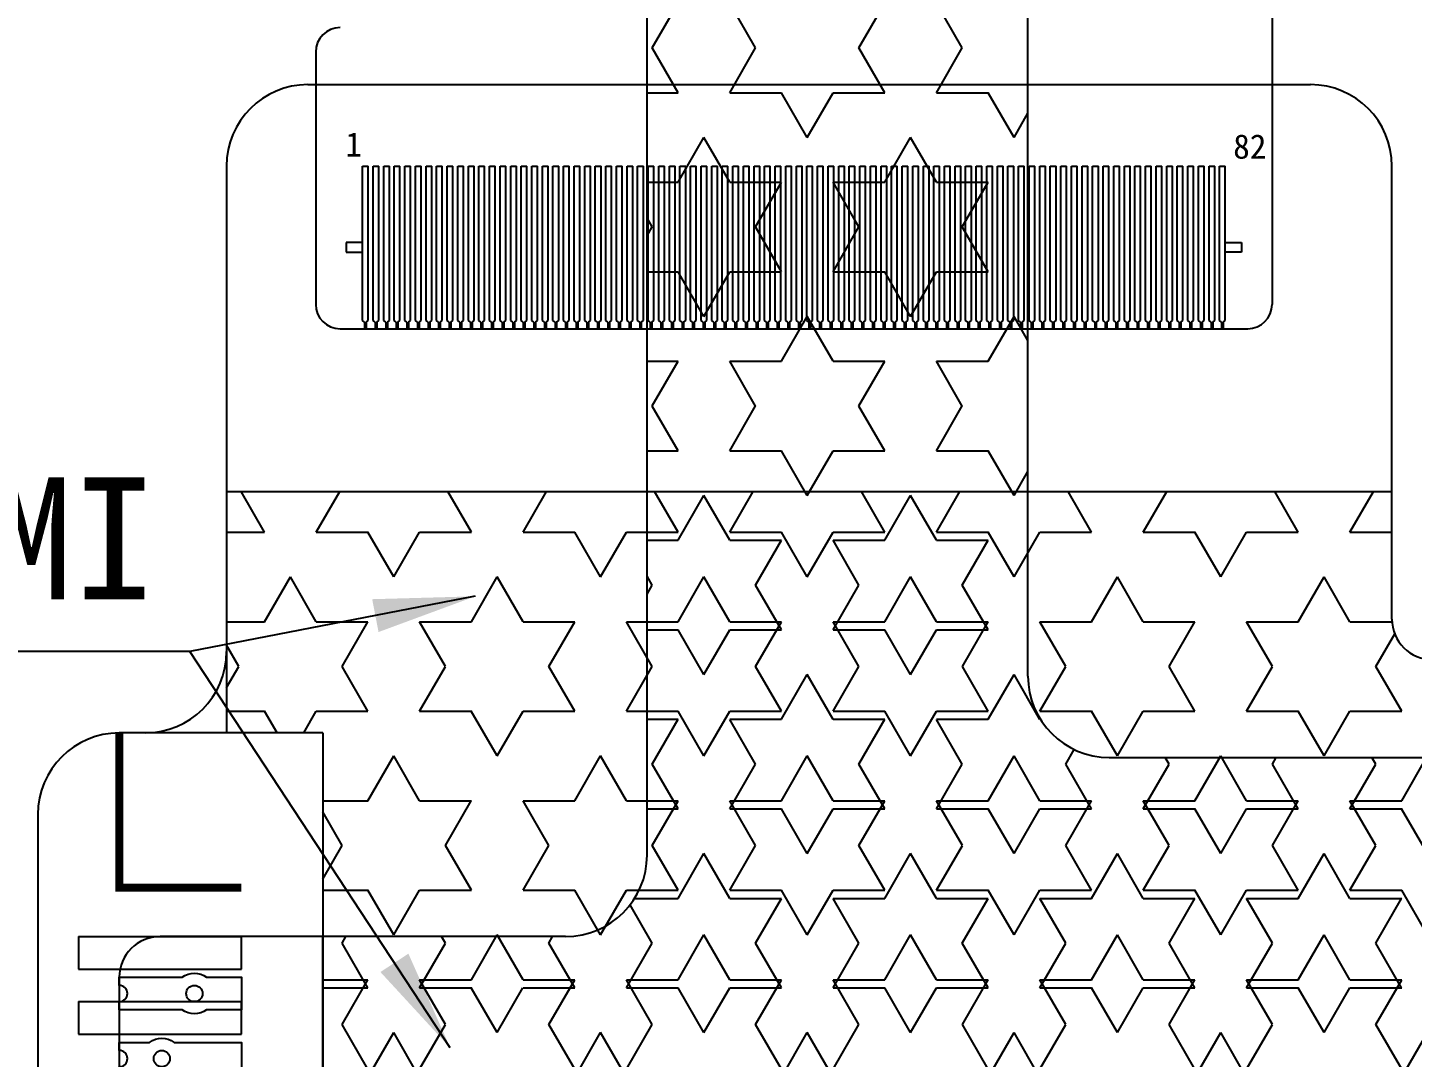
# Model space of a CAD drawing. Header units: millimetres. Extents: x 1387 to 2553, y -68 to 207.
# Drawn here: x 1850.66 to 1867.67, y 33.14 to 45.79 of the extents above; entities that cross this region are included whole.
import ezdxf

# ---------------------------------------------------------------- set-up
doc = ezdxf.new("R2010")
doc.units = ezdxf.units.MM
for name, color, linetype in [('COF', 4, 'Continuous'), ('DIM', 3, 'Continuous'), ('DIM（标注）', 3, 'Continuous'), ('FPC', 42, 'Continuous'), ('KEEPOUTLAYER', 6, 'Continuous'), ('MFPC', 7, 'Continuous')]:
    doc.layers.add(name, color=color, linetype=linetype)
doc.styles.add('NOTE', font='ROMANS.shx', dxfattribs={"width": 0.8, "bigfont": 'EXTFONT.shx'})
doc.styles.add('宋体', font='')
doc.styles.get('宋体').set_extended_font_data('SimSun')
doc.dimstyles.new('STANDARD$0', dxfattribs={"dimtxt": 2, "dimasz": 2, "dimexe": 0.4, "dimexo": 0.4, "dimgap": 0.4, "dimtad": 1, "dimzin": 0, "dimdsep": 46, "dimtxsty": '宋体', "dimcen": 0.4, "dimclrd": 256, "dimclre": 256, "dimclrt": 256, "dimadec": 0, "dimazin": 0, "dimtfac": 1, "dimtofl": 0, "dimtmove": 0, "dimatfit": 3, "dimfxl": 1, "dimtolj": 1, "dimtzin": 0, "dimarcsym": 0})
doc.dimstyles.new('STANDARD$7', dxfattribs={"dimtxt": 1.5, "dimasz": 1.25, "dimexe": 0.25, "dimexo": 0.25, "dimgap": 0.25, "dimtad": 0, "dimzin": 0, "dimdsep": 46, "dimtxsty": 'NOTE', "dimcen": 0.5, "dimclrd": 256, "dimclre": 5, "dimclrt": 256, "dimazin": 0, "dimtfac": 1, "dimtmove": 0, "dimatfit": 1, "dimfxl": 1, "dimtolj": 1, "dimtzin": 0, "dimarcsym": 0})

# ---------------------------------------------------------------- blocks, each defined once
blk = doc.blocks.new('COF')
at = {"layer": 'COF'}
for p, q in [((1650.616, 305.275, 0.468), (1650.616, 301.375, 0.468)), ((1638.866, 304.475, 0.468), (1638.866, 304.248, 0.468)), ((1638.866, 304.248, 0.468), (1638.866, 301.375, 0.468)), ((1639.441, 301.175, 0.468), (1639.441, 303.075, 0.468)), ((1639.441, 303.075, 0.468), (1639.511, 303.075, 0.468)), ((1639.511, 301.175, 0.468), (1639.511, 303.075, 0.468)), ((1639.571, 301.175, 0.468), (1639.571, 303.075, 0.468)), ((1639.571, 303.075, 0.468), (1639.641, 303.075, 0.468)), ((1639.641, 301.175, 0.468), (1639.641, 303.075, 0.468)), ((1639.701, 301.175, 0.468), (1639.701, 303.075, 0.468)), ((1639.701, 303.075, 0.468), (1639.771, 303.075, 0.468)), ((1639.771, 301.175, 0.468), (1639.771, 303.075, 0.468)), ((1639.831, 301.175, 0.468), (1639.831, 303.075, 0.468)), ((1639.831, 303.075, 0.468), (1639.901, 303.075, 0.468)), ((1639.901, 301.175, 0.468), (1639.901, 303.075, 0.468)), ((1639.961, 301.175, 0.468), (1639.961, 303.075, 0.468)), ((1639.961, 303.075, 0.468), (1640.031, 303.075, 0.468)), ((1640.031, 301.175, 0.468), (1640.031, 303.075, 0.468)), ((1640.091, 301.175, 0.468), (1640.091, 303.075, 0.468)), ((1640.091, 303.075, 0.468), (1640.161, 303.075, 0.468)), ((1640.161, 301.175, 0.468), (1640.161, 303.075, 0.468)), ((1640.221, 301.175, 0.468), (1640.221, 303.075, 0.468)), ((1640.221, 303.075, 0.468), (1640.291, 303.075, 0.468)), ((1640.291, 301.175, 0.468), (1640.291, 303.075, 0.468)), ((1640.351, 301.175, 0.468), (1640.351, 303.075, 0.468)), ((1640.351, 303.075, 0.468), (1640.421, 303.075, 0.468)), ((1640.421, 301.175, 0.468), (1640.421, 303.075, 0.468)), ((1640.481, 301.175, 0.468), (1640.481, 303.075, 0.468)), ((1640.481, 303.075, 0.468), (1640.551, 303.075, 0.468)), ((1640.551, 301.175, 0.468), (1640.551, 303.075, 0.468)), ((1640.611, 301.175, 0.468), (1640.611, 303.075, 0.468)), ((1640.611, 303.075, 0.468), (1640.681, 303.075, 0.468)), ((1640.681, 301.175, 0.468), (1640.681, 303.075, 0.468)), ((1640.741, 301.175, 0.468), (1640.741, 303.075, 0.468)), ((1640.741, 303.075, 0.468), (1640.811, 303.075, 0.468)), ((1640.811, 301.175, 0.468), (1640.811, 303.075, 0.468)), ((1640.871, 301.175, 0.468), (1640.871, 303.075, 0.468)), ((1640.871, 303.075, 0.468), (1640.941, 303.075, 0.468)), ((1640.941, 301.175, 0.468), (1640.941, 303.075, 0.468)), ((1641.001, 301.175, 0.468), (1641.001, 303.075, 0.468)), ((1641.001, 303.075, 0.468), (1641.071, 303.075, 0.468)), ((1641.071, 301.175, 0.468), (1641.071, 303.075, 0.468)), ((1641.131, 301.175, 0.468), (1641.131, 303.075, 0.468)), ((1641.131, 303.075, 0.468), (1641.201, 303.075, 0.468)), ((1641.201, 301.175, 0.468), (1641.201, 303.075, 0.468)), ((1641.261, 301.175, 0.468), (1641.261, 303.075, 0.468)), ((1641.261, 303.075, 0.468), (1641.331, 303.075, 0.468)), ((1641.331, 301.175, 0.468), (1641.331, 303.075, 0.468)), ((1641.391, 301.175, 0.468), (1641.391, 303.075, 0.468)), ((1641.391, 303.075, 0.468), (1641.461, 303.075, 0.468)), ((1641.461, 301.175, 0.468), (1641.461, 303.075, 0.468)), ((1641.521, 301.175, 0.468), (1641.521, 303.075, 0.468)), ((1641.521, 303.075, 0.468), (1641.591, 303.075, 0.468)), ((1641.591, 301.175, 0.468), (1641.591, 303.075, 0.468)), ((1641.651, 301.175, 0.468), (1641.651, 303.075, 0.468)), ((1641.651, 303.075, 0.468), (1641.721, 303.075, 0.468)), ((1641.721, 301.175, 0.468), (1641.721, 303.075, 0.468)), ((1641.781, 301.175, 0.468), (1641.781, 303.075, 0.468)), ((1641.781, 303.075, 0.468), (1641.851, 303.075, 0.468)), ((1641.851, 301.175, 0.468), (1641.851, 303.075, 0.468)), ((1641.911, 301.175, 0.468), (1641.911, 303.075, 0.468)), ((1641.911, 303.075, 0.468), (1641.981, 303.075, 0.468)), ((1641.981, 301.175, 0.468), (1641.981, 303.075, 0.468)), ((1642.041, 301.175, 0.468), (1642.041, 303.075, 0.468)), ((1642.041, 303.075, 0.468), (1642.111, 303.075, 0.468)), ((1642.111, 301.175, 0.468), (1642.111, 303.075, 0.468)), ((1642.171, 301.175, 0.468), (1642.171, 303.075, 0.468)), ((1642.171, 303.075, 0.468), (1642.241, 303.075, 0.468)), ((1642.241, 301.175, 0.468), (1642.241, 303.075, 0.468)), ((1642.301, 301.175, 0.468), (1642.301, 303.075, 0.468)), ((1642.301, 303.075, 0.468), (1642.371, 303.075, 0.468)), ((1642.371, 301.175, 0.468), (1642.371, 303.075, 0.468)), ((1642.431, 301.175, 0.468), (1642.431, 303.075, 0.468)), ((1642.431, 303.075, 0.468), (1642.501, 303.075, 0.468)), ((1642.501, 301.175, 0.468), (1642.501, 303.075, 0.468)), ((1642.561, 301.175, 0.468), (1642.561, 303.075, 0.468)), ((1642.561, 303.075, 0.468), (1642.631, 303.075, 0.468)), ((1642.631, 301.175, 0.468), (1642.631, 303.075, 0.468)), ((1642.691, 301.175, 0.468), (1642.691, 303.075, 0.468)), ((1642.691, 303.075, 0.468), (1642.761, 303.075, 0.468)), ((1642.761, 301.175, 0.468), (1642.761, 303.075, 0.468)), ((1642.821, 301.175, 0.468), (1642.821, 303.075, 0.468)), ((1642.821, 303.075, 0.468), (1642.891, 303.075, 0.468)), ((1642.891, 301.175, 0.468), (1642.891, 303.075, 0.468)), ((1642.951, 301.175, 0.468), (1642.951, 303.075, 0.468)), ((1642.951, 303.075, 0.468), (1643.021, 303.075, 0.468)), ((1643.021, 301.175, 0.468), (1643.021, 303.075, 0.468)), ((1643.081, 301.175, 0.468), (1643.081, 303.075, 0.468)), ((1643.081, 303.075, 0.468), (1643.151, 303.075, 0.468)), ((1643.151, 301.175, 0.468), (1643.151, 303.075, 0.468)), ((1643.211, 301.175, 0.468), (1643.211, 303.075, 0.468)), ((1643.211, 303.075, 0.468), (1643.281, 303.075, 0.468)), ((1643.281, 301.175, 0.468), (1643.281, 303.075, 0.468)), ((1643.341, 301.175, 0.468), (1643.341, 303.075, 0.468)), ((1643.341, 303.075, 0.468), (1643.411, 303.075, 0.468)), ((1643.411, 301.175, 0.468), (1643.411, 303.075, 0.468)), ((1643.471, 301.175, 0.468), (1643.471, 303.075, 0.468)), ((1643.471, 303.075, 0.468), (1643.541, 303.075, 0.468)), ((1643.541, 301.175, 0.468), (1643.541, 303.075, 0.468)), ((1643.601, 301.175, 0.468), (1643.601, 303.075, 0.468)), ((1643.601, 303.075, 0.468), (1643.671, 303.075, 0.468)), ((1643.671, 301.175, 0.468), (1643.671, 303.075, 0.468)), ((1643.731, 301.175, 0.468), (1643.731, 303.075, 0.468)), ((1643.731, 303.075, 0.468), (1643.801, 303.075, 0.468)), ((1643.801, 301.175, 0.468), (1643.801, 303.075, 0.468)), ((1643.861, 301.175, 0.468), (1643.861, 303.075, 0.468)), ((1643.861, 303.075, 0.468), (1643.931, 303.075, 0.468)), ((1643.931, 301.175, 0.468), (1643.931, 303.075, 0.468)), ((1643.991, 301.175, 0.468), (1643.991, 303.075, 0.468)), ((1643.991, 303.075, 0.468), (1644.061, 303.075, 0.468)), ((1644.061, 301.175, 0.468), (1644.061, 303.075, 0.468)), ((1644.121, 301.175, 0.468), (1644.121, 303.075, 0.468)), ((1644.121, 303.075, 0.468), (1644.191, 303.075, 0.468)), ((1644.191, 301.175, 0.468), (1644.191, 303.075, 0.468)), ((1644.251, 301.175, 0.468), (1644.251, 303.075, 0.468)), ((1644.251, 303.075, 0.468), (1644.321, 303.075, 0.468)), ((1644.321, 301.175, 0.468), (1644.321, 303.075, 0.468)), ((1644.381, 301.175, 0.468), (1644.381, 303.075, 0.468)), ((1644.381, 303.075, 0.468), (1644.451, 303.075, 0.468)), ((1644.451, 301.175, 0.468), (1644.451, 303.075, 0.468)), ((1644.511, 301.175, 0.468), (1644.511, 303.075, 0.468)), ((1644.511, 303.075, 0.468), (1644.581, 303.075, 0.468)), ((1644.581, 301.175, 0.468), (1644.581, 303.075, 0.468)), ((1644.641, 301.175, 0.468), (1644.641, 303.075, 0.468)), ((1644.641, 303.075, 0.468), (1644.711, 303.075, 0.468)), ((1644.711, 301.175, 0.468), (1644.711, 303.075, 0.468)), ((1644.771, 301.175, 0.468), (1644.771, 303.075, 0.468)), ((1644.771, 303.075, 0.468), (1644.841, 303.075, 0.468)), ((1644.841, 301.175, 0.468), (1644.841, 303.075, 0.468)), ((1644.901, 301.175, 0.468), (1644.901, 303.075, 0.468)), ((1644.901, 303.075, 0.468), (1644.971, 303.075, 0.468)), ((1644.971, 301.175, 0.468), (1644.971, 303.075, 0.468)), ((1645.031, 301.175, 0.468), (1645.031, 303.075, 0.468)), ((1645.031, 303.075, 0.468), (1645.101, 303.075, 0.468)), ((1645.101, 301.175, 0.468), (1645.101, 303.075, 0.468)), ((1645.161, 301.175, 0.468), (1645.161, 303.075, 0.468)), ((1645.161, 303.075, 0.468), (1645.231, 303.075, 0.468)), ((1645.231, 301.175, 0.468), (1645.231, 303.075, 0.468)), ((1645.291, 301.175, 0.468), (1645.291, 303.075, 0.468)), ((1645.291, 303.075, 0.468), (1645.361, 303.075, 0.468)), ((1645.361, 301.175, 0.468), (1645.361, 303.075, 0.468)), ((1645.421, 301.175, 0.468), (1645.421, 303.075, 0.468)), ((1645.421, 303.075, 0.468), (1645.491, 303.075, 0.468)), ((1645.491, 301.175, 0.468), (1645.491, 303.075, 0.468)), ((1645.551, 301.175, 0.468), (1645.551, 303.075, 0.468)), ((1645.551, 303.075, 0.468), (1645.621, 303.075, 0.468)), ((1645.621, 301.175, 0.468), (1645.621, 303.075, 0.468)), ((1645.681, 301.175, 0.468), (1645.681, 303.075, 0.468)), ((1645.681, 303.075, 0.468), (1645.751, 303.075, 0.468)), ((1645.751, 301.175, 0.468), (1645.751, 303.075, 0.468)), ((1645.811, 301.175, 0.468), (1645.811, 303.075, 0.468)), ((1645.811, 303.075, 0.468), (1645.881, 303.075, 0.468)), ((1645.881, 301.175, 0.468), (1645.881, 303.075, 0.468)), ((1645.941, 301.175, 0.468), (1645.941, 303.075, 0.468)), ((1645.941, 303.075, 0.468), (1646.011, 303.075, 0.468)), ((1646.011, 301.175, 0.468), (1646.011, 303.075, 0.468)), ((1646.071, 301.175, 0.468), (1646.071, 303.075, 0.468)), ((1646.071, 303.075, 0.468), (1646.141, 303.075, 0.468)), ((1646.141, 301.175, 0.468), (1646.141, 303.075, 0.468)), ((1646.201, 301.175, 0.468), (1646.201, 303.075, 0.468)), ((1646.201, 303.075, 0.468), (1646.271, 303.075, 0.468)), ((1646.271, 301.175, 0.468), (1646.271, 303.075, 0.468)), ((1646.331, 301.175, 0.468), (1646.331, 303.075, 0.468)), ((1646.331, 303.075, 0.468), (1646.401, 303.075, 0.468)), ((1646.401, 301.175, 0.468), (1646.401, 303.075, 0.468)), ((1646.461, 301.175, 0.468), (1646.461, 303.075, 0.468)), ((1646.461, 303.075, 0.468), (1646.531, 303.075, 0.468)), ((1646.531, 301.175, 0.468), (1646.531, 303.075, 0.468)), ((1646.591, 301.175, 0.468), (1646.591, 303.075, 0.468)), ((1646.591, 303.075, 0.468), (1646.661, 303.075, 0.468)), ((1646.661, 301.175, 0.468), (1646.661, 303.075, 0.468)), ((1646.721, 301.175, 0.468), (1646.721, 303.075, 0.468)), ((1646.721, 303.075, 0.468), (1646.791, 303.075, 0.468)), ((1646.791, 301.175, 0.468), (1646.791, 303.075, 0.468)), ((1646.851, 301.175, 0.468), (1646.851, 303.075, 0.468)), ((1646.851, 303.075, 0.468), (1646.921, 303.075, 0.468)), ((1646.921, 301.175, 0.468), (1646.921, 303.075, 0.468)), ((1646.981, 301.175, 0.468), (1646.981, 303.075, 0.468)), ((1646.981, 303.075, 0.468), (1647.051, 303.075, 0.468)), ((1647.051, 301.175, 0.468), (1647.051, 303.075, 0.468)), ((1647.111, 301.175, 0.468), (1647.111, 303.075, 0.468)), ((1647.111, 303.075, 0.468), (1647.181, 303.075, 0.468)), ((1647.181, 301.175, 0.468), (1647.181, 303.075, 0.468)), ((1647.241, 301.175, 0.468), (1647.241, 303.075, 0.468)), ((1647.241, 303.075, 0.468), (1647.311, 303.075, 0.468)), ((1647.311, 301.175, 0.468), (1647.311, 303.075, 0.468)), ((1647.371, 301.175, 0.468), (1647.371, 303.075, 0.468)), ((1647.371, 303.075, 0.468), (1647.441, 303.075, 0.468)), ((1647.441, 301.175, 0.468), (1647.441, 303.075, 0.468)), ((1647.501, 301.175, 0.468), (1647.501, 303.075, 0.468)), ((1647.501, 303.075, 0.468), (1647.571, 303.075, 0.468)), ((1647.571, 301.175, 0.468), (1647.571, 303.075, 0.468)), ((1647.631, 301.175, 0.468), (1647.631, 303.075, 0.468)), ((1647.631, 303.075, 0.468), (1647.701, 303.075, 0.468)), ((1647.701, 301.175, 0.468), (1647.701, 303.075, 0.468)), ((1647.761, 301.175, 0.468), (1647.761, 303.075, 0.468)), ((1647.761, 303.075, 0.468), (1647.831, 303.075, 0.468)), ((1647.831, 301.175, 0.468), (1647.831, 303.075, 0.468)), ((1647.891, 301.175, 0.468), (1647.891, 303.075, 0.468)), ((1647.891, 303.075, 0.468), (1647.961, 303.075, 0.468)), ((1647.961, 301.175, 0.468), (1647.961, 303.075, 0.468)), ((1648.021, 301.175, 0.468), (1648.021, 303.075, 0.468)), ((1648.021, 303.075, 0.468), (1648.091, 303.075, 0.468)), ((1648.091, 301.175, 0.468), (1648.091, 303.075, 0.468)), ((1648.151, 301.175, 0.468), (1648.151, 303.075, 0.468)), ((1648.151, 303.075, 0.468), (1648.221, 303.075, 0.468)), ((1648.221, 301.175, 0.468), (1648.221, 303.075, 0.468)), ((1648.281, 301.175, 0.468), (1648.281, 303.075, 0.468)), ((1648.281, 303.075, 0.468), (1648.351, 303.075, 0.468)), ((1648.351, 301.175, 0.468), (1648.351, 303.075, 0.468)), ((1648.411, 301.175, 0.468), (1648.411, 303.075, 0.468)), ((1648.411, 303.075, 0.468), (1648.481, 303.075, 0.468)), ((1648.481, 301.175, 0.468), (1648.481, 303.075, 0.468)), ((1648.541, 301.175, 0.468), (1648.541, 303.075, 0.468)), ((1648.541, 303.075, 0.468), (1648.611, 303.075, 0.468)), ((1648.611, 301.175, 0.468), (1648.611, 303.075, 0.468)), ((1648.671, 301.175, 0.468), (1648.671, 303.075, 0.468)), ((1648.671, 303.075, 0.468), (1648.741, 303.075, 0.468)), ((1648.741, 301.175, 0.468), (1648.741, 303.075, 0.468)), ((1648.801, 301.175, 0.468), (1648.801, 303.075, 0.468)), ((1648.801, 303.075, 0.468), (1648.871, 303.075, 0.468)), ((1648.871, 301.175, 0.468), (1648.871, 303.075, 0.468)), ((1648.931, 301.175, 0.468), (1648.931, 303.075, 0.468)), ((1648.931, 303.075, 0.468), (1649.001, 303.075, 0.468)), ((1649.001, 301.175, 0.468), (1649.001, 303.075, 0.468)), ((1649.061, 301.175, 0.468), (1649.061, 303.075, 0.468)), ((1649.061, 303.075, 0.468), (1649.131, 303.075, 0.468)), ((1649.131, 301.175, 0.468), (1649.131, 303.075, 0.468)), ((1649.191, 301.175, 0.468), (1649.191, 303.075, 0.468)), ((1649.191, 303.075, 0.468), (1649.261, 303.075, 0.468)), ((1649.261, 301.175, 0.468), (1649.261, 303.075, 0.468)), ((1649.321, 301.175, 0.468), (1649.321, 303.075, 0.468)), ((1649.321, 303.075, 0.468), (1649.391, 303.075, 0.468)), ((1649.391, 301.175, 0.468), (1649.391, 303.075, 0.468)), ((1649.451, 301.175, 0.468), (1649.451, 303.075, 0.468)), ((1649.451, 303.075, 0.468), (1649.521, 303.075, 0.468)), ((1649.521, 301.175, 0.468), (1649.521, 303.075, 0.468)), ((1649.581, 301.175, 0.468), (1649.581, 303.075, 0.468)), ((1649.581, 303.075, 0.468), (1649.651, 303.075, 0.468)), ((1649.651, 301.175, 0.468), (1649.651, 303.075, 0.468)), ((1649.711, 301.175, 0.468), (1649.711, 303.075, 0.468)), ((1649.711, 303.075, 0.468), (1649.781, 303.075, 0.468)), ((1649.781, 301.175, 0.468), (1649.781, 303.075, 0.468)), ((1649.841, 301.175, 0.468), (1649.841, 303.075, 0.468)), ((1649.841, 303.075, 0.468), (1649.911, 303.075, 0.468)), ((1649.911, 301.175, 0.468), (1649.911, 303.075, 0.468)), ((1649.971, 303.075, 0.468), (1650.041, 303.075, 0.468)), ((1649.971, 301.175, 0.468), (1649.971, 303.075, 0.468)), ((1650.041, 301.175, 0.468), (1650.041, 303.075, 0.468)), ((1639.241, 302.135, 0.468), (1639.241, 302.015, 0.468)), ((1639.441, 302.135, 0.468), (1639.241, 302.135, 0.468)), ((1650.041, 302.135, 0.468), (1650.241, 302.135, 0.468)), ((1650.241, 302.135, 0.468), (1650.241, 302.015, 0.468)), ((1639.241, 302.015, 0.468), (1639.441, 302.015, 0.468)), ((1650.241, 302.015, 0.468), (1650.041, 302.015, 0.468)), ((1639.466, 301.155, 0.468), (1639.441, 301.175, 0.468)), ((1639.466, 301.155, 0.468), (1639.466, 301.075, 0.468)), ((1639.486, 301.155, 0.468), (1639.511, 301.175, 0.468)), ((1639.486, 301.155, 0.468), (1639.486, 301.075, 0.468)), ((1639.596, 301.155, 0.468), (1639.571, 301.175, 0.468)), ((1639.596, 301.155, 0.468), (1639.596, 301.075, 0.468)), ((1639.616, 301.155, 0.468), (1639.641, 301.175, 0.468)), ((1639.616, 301.155, 0.468), (1639.616, 301.075, 0.468)), ((1639.726, 301.155, 0.468), (1639.701, 301.175, 0.468)), ((1639.726, 301.155, 0.468), (1639.726, 301.075, 0.468)), ((1639.746, 301.155, 0.468), (1639.771, 301.175, 0.468)), ((1639.746, 301.155, 0.468), (1639.746, 301.075, 0.468)), ((1639.856, 301.155, 0.468), (1639.831, 301.175, 0.468)), ((1639.856, 301.155, 0.468), (1639.856, 301.075, 0.468)), ((1639.876, 301.155, 0.468), (1639.901, 301.175, 0.468)), ((1639.876, 301.155, 0.468), (1639.876, 301.075, 0.468)), ((1639.986, 301.155, 0.468), (1639.961, 301.175, 0.468)), ((1639.986, 301.155, 0.468), (1639.986, 301.075, 0.468)), ((1640.006, 301.155, 0.468), (1640.031, 301.175, 0.468)), ((1640.006, 301.155, 0.468), (1640.006, 301.075, 0.468)), ((1640.116, 301.155, 0.468), (1640.091, 301.175, 0.468)), ((1640.116, 301.155, 0.468), (1640.116, 301.075, 0.468)), ((1640.136, 301.155, 0.468), (1640.161, 301.175, 0.468)), ((1640.136, 301.155, 0.468), (1640.136, 301.075, 0.468)), ((1640.246, 301.155, 0.468), (1640.221, 301.175, 0.468)), ((1640.246, 301.155, 0.468), (1640.246, 301.075, 0.468)), ((1640.266, 301.155, 0.468), (1640.291, 301.175, 0.468)), ((1640.266, 301.155, 0.468), (1640.266, 301.075, 0.468)), ((1640.376, 301.155, 0.468), (1640.351, 301.175, 0.468)), ((1640.376, 301.155, 0.468), (1640.376, 301.075, 0.468)), ((1640.396, 301.155, 0.468), (1640.421, 301.175, 0.468)), ((1640.396, 301.155, 0.468), (1640.396, 301.075, 0.468)), ((1640.506, 301.155, 0.468), (1640.481, 301.175, 0.468)), ((1640.506, 301.155, 0.468), (1640.506, 301.075, 0.468)), ((1640.526, 301.155, 0.468), (1640.551, 301.175, 0.468)), ((1640.526, 301.155, 0.468), (1640.526, 301.075, 0.468)), ((1640.636, 301.155, 0.468), (1640.611, 301.175, 0.468)), ((1640.636, 301.155, 0.468), (1640.636, 301.075, 0.468)), ((1640.656, 301.155, 0.468), (1640.681, 301.175, 0.468)), ((1640.656, 301.155, 0.468), (1640.656, 301.075, 0.468)), ((1640.766, 301.155, 0.468), (1640.741, 301.175, 0.468)), ((1640.766, 301.155, 0.468), (1640.766, 301.075, 0.468)), ((1640.786, 301.155, 0.468), (1640.811, 301.175, 0.468)), ((1640.786, 301.155, 0.468), (1640.786, 301.075, 0.468)), ((1640.896, 301.155, 0.468), (1640.871, 301.175, 0.468)), ((1640.896, 301.155, 0.468), (1640.896, 301.075, 0.468)), ((1640.916, 301.155, 0.468), (1640.941, 301.175, 0.468)), ((1640.916, 301.155, 0.468), (1640.916, 301.075, 0.468)), ((1641.026, 301.155, 0.468), (1641.001, 301.175, 0.468)), ((1641.026, 301.155, 0.468), (1641.026, 301.075, 0.468)), ((1641.046, 301.155, 0.468), (1641.071, 301.175, 0.468)), ((1641.046, 301.155, 0.468), (1641.046, 301.075, 0.468)), ((1641.156, 301.155, 0.468), (1641.131, 301.175, 0.468)), ((1641.156, 301.155, 0.468), (1641.156, 301.075, 0.468)), ((1641.176, 301.155, 0.468), (1641.201, 301.175, 0.468)), ((1641.176, 301.155, 0.468), (1641.176, 301.075, 0.468)), ((1641.286, 301.155, 0.468), (1641.261, 301.175, 0.468)), ((1641.286, 301.155, 0.468), (1641.286, 301.075, 0.468)), ((1641.306, 301.155, 0.468), (1641.331, 301.175, 0.468)), ((1641.306, 301.155, 0.468), (1641.306, 301.075, 0.468)), ((1641.416, 301.155, 0.468), (1641.391, 301.175, 0.468)), ((1641.416, 301.155, 0.468), (1641.416, 301.075, 0.468)), ((1641.436, 301.155, 0.468), (1641.461, 301.175, 0.468)), ((1641.436, 301.155, 0.468), (1641.436, 301.075, 0.468)), ((1641.546, 301.155, 0.468), (1641.521, 301.175, 0.468)), ((1641.546, 301.155, 0.468), (1641.546, 301.075, 0.468)), ((1641.566, 301.155, 0.468), (1641.591, 301.175, 0.468)), ((1641.566, 301.155, 0.468), (1641.566, 301.075, 0.468)), ((1641.676, 301.155, 0.468), (1641.651, 301.175, 0.468)), ((1641.676, 301.155, 0.468), (1641.676, 301.075, 0.468)), ((1641.696, 301.155, 0.468), (1641.721, 301.175, 0.468)), ((1641.696, 301.155, 0.468), (1641.696, 301.075, 0.468)), ((1641.806, 301.155, 0.468), (1641.781, 301.175, 0.468)), ((1641.806, 301.155, 0.468), (1641.806, 301.075, 0.468)), ((1641.826, 301.155, 0.468), (1641.851, 301.175, 0.468)), ((1641.826, 301.155, 0.468), (1641.826, 301.075, 0.468)), ((1641.936, 301.155, 0.468), (1641.911, 301.175, 0.468)), ((1641.936, 301.155, 0.468), (1641.936, 301.075, 0.468)), ((1641.956, 301.155, 0.468), (1641.981, 301.175, 0.468)), ((1641.956, 301.155, 0.468), (1641.956, 301.075, 0.468)), ((1642.066, 301.155, 0.468), (1642.041, 301.175, 0.468)), ((1642.066, 301.155, 0.468), (1642.066, 301.075, 0.468)), ((1642.086, 301.155, 0.468), (1642.111, 301.175, 0.468)), ((1642.086, 301.155, 0.468), (1642.086, 301.075, 0.468)), ((1642.196, 301.155, 0.468), (1642.171, 301.175, 0.468)), ((1642.196, 301.155, 0.468), (1642.196, 301.075, 0.468)), ((1642.216, 301.155, 0.468), (1642.241, 301.175, 0.468)), ((1642.216, 301.155, 0.468), (1642.216, 301.075, 0.468)), ((1642.326, 301.155, 0.468), (1642.301, 301.175, 0.468)), ((1642.326, 301.155, 0.468), (1642.326, 301.075, 0.468)), ((1642.346, 301.155, 0.468), (1642.371, 301.175, 0.468)), ((1642.346, 301.155, 0.468), (1642.346, 301.075, 0.468)), ((1642.456, 301.155, 0.468), (1642.431, 301.175, 0.468)), ((1642.456, 301.155, 0.468), (1642.456, 301.075, 0.468)), ((1642.476, 301.155, 0.468), (1642.501, 301.175, 0.468)), ((1642.476, 301.155, 0.468), (1642.476, 301.075, 0.468)), ((1642.586, 301.155, 0.468), (1642.561, 301.175, 0.468)), ((1642.586, 301.155, 0.468), (1642.586, 301.075, 0.468)), ((1642.606, 301.155, 0.468), (1642.631, 301.175, 0.468)), ((1642.606, 301.155, 0.468), (1642.606, 301.075, 0.468)), ((1642.716, 301.155, 0.468), (1642.691, 301.175, 0.468)), ((1642.716, 301.155, 0.468), (1642.716, 301.075, 0.468)), ((1642.736, 301.155, 0.468), (1642.761, 301.175, 0.468)), ((1642.736, 301.155, 0.468), (1642.736, 301.075, 0.468)), ((1642.846, 301.155, 0.468), (1642.821, 301.175, 0.468)), ((1642.846, 301.155, 0.468), (1642.846, 301.075, 0.468)), ((1642.866, 301.155, 0.468), (1642.891, 301.175, 0.468)), ((1642.866, 301.155, 0.468), (1642.866, 301.075, 0.468)), ((1642.976, 301.155, 0.468), (1642.951, 301.175, 0.468)), ((1642.976, 301.155, 0.468), (1642.976, 301.075, 0.468)), ((1642.996, 301.155, 0.468), (1643.021, 301.175, 0.468)), ((1642.996, 301.155, 0.468), (1642.996, 301.075, 0.468)), ((1643.106, 301.155, 0.468), (1643.081, 301.175, 0.468)), ((1643.106, 301.155, 0.468), (1643.106, 301.075, 0.468)), ((1643.126, 301.155, 0.468), (1643.151, 301.175, 0.468)), ((1643.126, 301.155, 0.468), (1643.126, 301.075, 0.468)), ((1643.236, 301.155, 0.468), (1643.211, 301.175, 0.468)), ((1643.236, 301.155, 0.468), (1643.236, 301.075, 0.468)), ((1643.256, 301.155, 0.468), (1643.281, 301.175, 0.468)), ((1643.256, 301.155, 0.468), (1643.256, 301.075, 0.468)), ((1643.366, 301.155, 0.468), (1643.341, 301.175, 0.468)), ((1643.366, 301.155, 0.468), (1643.366, 301.075, 0.468)), ((1643.386, 301.155, 0.468), (1643.411, 301.175, 0.468)), ((1643.386, 301.155, 0.468), (1643.386, 301.075, 0.468)), ((1643.496, 301.155, 0.468), (1643.471, 301.175, 0.468)), ((1643.496, 301.155, 0.468), (1643.496, 301.075, 0.468)), ((1643.516, 301.155, 0.468), (1643.541, 301.175, 0.468)), ((1643.516, 301.155, 0.468), (1643.516, 301.075, 0.468)), ((1643.626, 301.155, 0.468), (1643.601, 301.175, 0.468)), ((1643.626, 301.155, 0.468), (1643.626, 301.075, 0.468)), ((1643.646, 301.155, 0.468), (1643.671, 301.175, 0.468)), ((1643.646, 301.155, 0.468), (1643.646, 301.075, 0.468)), ((1643.756, 301.155, 0.468), (1643.731, 301.175, 0.468)), ((1643.756, 301.155, 0.468), (1643.756, 301.075, 0.468)), ((1643.776, 301.155, 0.468), (1643.801, 301.175, 0.468)), ((1643.776, 301.155, 0.468), (1643.776, 301.075, 0.468)), ((1643.886, 301.155, 0.468), (1643.861, 301.175, 0.468)), ((1643.886, 301.155, 0.468), (1643.886, 301.075, 0.468)), ((1643.906, 301.155, 0.468), (1643.931, 301.175, 0.468)), ((1643.906, 301.155, 0.468), (1643.906, 301.075, 0.468)), ((1644.016, 301.155, 0.468), (1643.991, 301.175, 0.468)), ((1644.016, 301.155, 0.468), (1644.016, 301.075, 0.468)), ((1644.036, 301.155, 0.468), (1644.061, 301.175, 0.468)), ((1644.036, 301.155, 0.468), (1644.036, 301.075, 0.468)), ((1644.146, 301.155, 0.468), (1644.121, 301.175, 0.468)), ((1644.146, 301.155, 0.468), (1644.146, 301.075, 0.468)), ((1644.166, 301.155, 0.468), (1644.191, 301.175, 0.468)), ((1644.166, 301.155, 0.468), (1644.166, 301.075, 0.468)), ((1644.276, 301.155, 0.468), (1644.251, 301.175, 0.468)), ((1644.276, 301.155, 0.468), (1644.276, 301.075, 0.468)), ((1644.296, 301.155, 0.468), (1644.321, 301.175, 0.468)), ((1644.296, 301.155, 0.468), (1644.296, 301.075, 0.468)), ((1644.406, 301.155, 0.468), (1644.381, 301.175, 0.468)), ((1644.406, 301.155, 0.468), (1644.406, 301.075, 0.468)), ((1644.426, 301.155, 0.468), (1644.451, 301.175, 0.468)), ((1644.426, 301.155, 0.468), (1644.426, 301.075, 0.468)), ((1644.536, 301.155, 0.468), (1644.511, 301.175, 0.468)), ((1644.536, 301.155, 0.468), (1644.536, 301.075, 0.468)), ((1644.556, 301.155, 0.468), (1644.581, 301.175, 0.468)), ((1644.556, 301.155, 0.468), (1644.556, 301.075, 0.468)), ((1644.666, 301.155, 0.468), (1644.641, 301.175, 0.468)), ((1644.666, 301.155, 0.468), (1644.666, 301.075, 0.468)), ((1644.686, 301.155, 0.468), (1644.711, 301.175, 0.468)), ((1644.686, 301.155, 0.468), (1644.686, 301.075, 0.468)), ((1644.796, 301.155, 0.468), (1644.771, 301.175, 0.468)), ((1644.796, 301.155, 0.468), (1644.796, 301.075, 0.468)), ((1644.816, 301.155, 0.468), (1644.841, 301.175, 0.468)), ((1644.816, 301.155, 0.468), (1644.816, 301.075, 0.468)), ((1644.926, 301.155, 0.468), (1644.901, 301.175, 0.468)), ((1644.926, 301.155, 0.468), (1644.926, 301.075, 0.468)), ((1644.946, 301.155, 0.468), (1644.971, 301.175, 0.468)), ((1644.946, 301.155, 0.468), (1644.946, 301.075, 0.468)), ((1645.056, 301.155, 0.468), (1645.031, 301.175, 0.468)), ((1645.056, 301.155, 0.468), (1645.056, 301.075, 0.468)), ((1645.076, 301.155, 0.468), (1645.101, 301.175, 0.468)), ((1645.076, 301.155, 0.468), (1645.076, 301.075, 0.468)), ((1645.186, 301.155, 0.468), (1645.161, 301.175, 0.468)), ((1645.186, 301.155, 0.468), (1645.186, 301.075, 0.468)), ((1645.206, 301.155, 0.468), (1645.231, 301.175, 0.468)), ((1645.206, 301.155, 0.468), (1645.206, 301.075, 0.468)), ((1645.316, 301.155, 0.468), (1645.291, 301.175, 0.468)), ((1645.316, 301.155, 0.468), (1645.316, 301.075, 0.468)), ((1645.336, 301.155, 0.468), (1645.361, 301.175, 0.468)), ((1645.336, 301.155, 0.468), (1645.336, 301.075, 0.468)), ((1645.446, 301.155, 0.468), (1645.421, 301.175, 0.468)), ((1645.446, 301.155, 0.468), (1645.446, 301.075, 0.468)), ((1645.466, 301.155, 0.468), (1645.491, 301.175, 0.468)), ((1645.466, 301.155, 0.468), (1645.466, 301.075, 0.468)), ((1645.576, 301.155, 0.468), (1645.551, 301.175, 0.468)), ((1645.576, 301.155, 0.468), (1645.576, 301.075, 0.468)), ((1645.596, 301.155, 0.468), (1645.621, 301.175, 0.468)), ((1645.596, 301.155, 0.468), (1645.596, 301.075, 0.468)), ((1645.706, 301.155, 0.468), (1645.681, 301.175, 0.468)), ((1645.706, 301.155, 0.468), (1645.706, 301.075, 0.468)), ((1645.726, 301.155, 0.468), (1645.751, 301.175, 0.468)), ((1645.726, 301.155, 0.468), (1645.726, 301.075, 0.468)), ((1645.836, 301.155, 0.468), (1645.811, 301.175, 0.468)), ((1645.836, 301.155, 0.468), (1645.836, 301.075, 0.468)), ((1645.856, 301.155, 0.468), (1645.881, 301.175, 0.468)), ((1645.856, 301.155, 0.468), (1645.856, 301.075, 0.468)), ((1645.966, 301.155, 0.468), (1645.941, 301.175, 0.468)), ((1645.966, 301.155, 0.468), (1645.966, 301.075, 0.468)), ((1645.986, 301.155, 0.468), (1646.011, 301.175, 0.468)), ((1645.986, 301.155, 0.468), (1645.986, 301.075, 0.468)), ((1646.096, 301.155, 0.468), (1646.071, 301.175, 0.468)), ((1646.096, 301.155, 0.468), (1646.096, 301.075, 0.468)), ((1646.116, 301.155, 0.468), (1646.141, 301.175, 0.468)), ((1646.116, 301.155, 0.468), (1646.116, 301.075, 0.468)), ((1646.226, 301.155, 0.468), (1646.201, 301.175, 0.468)), ((1646.226, 301.155, 0.468), (1646.226, 301.075, 0.468)), ((1646.246, 301.155, 0.468), (1646.271, 301.175, 0.468)), ((1646.246, 301.155, 0.468), (1646.246, 301.075, 0.468)), ((1646.356, 301.155, 0.468), (1646.331, 301.175, 0.468)), ((1646.356, 301.155, 0.468), (1646.356, 301.075, 0.468)), ((1646.376, 301.155, 0.468), (1646.401, 301.175, 0.468)), ((1646.376, 301.155, 0.468), (1646.376, 301.075, 0.468)), ((1646.486, 301.155, 0.468), (1646.461, 301.175, 0.468)), ((1646.486, 301.155, 0.468), (1646.486, 301.075, 0.468)), ((1646.506, 301.155, 0.468), (1646.531, 301.175, 0.468)), ((1646.506, 301.155, 0.468), (1646.506, 301.075, 0.468)), ((1646.616, 301.155, 0.468), (1646.591, 301.175, 0.468)), ((1646.616, 301.155, 0.468), (1646.616, 301.075, 0.468)), ((1646.636, 301.155, 0.468), (1646.661, 301.175, 0.468)), ((1646.636, 301.155, 0.468), (1646.636, 301.075, 0.468)), ((1646.746, 301.155, 0.468), (1646.721, 301.175, 0.468)), ((1646.746, 301.155, 0.468), (1646.746, 301.075, 0.468)), ((1646.766, 301.155, 0.468), (1646.791, 301.175, 0.468)), ((1646.766, 301.155, 0.468), (1646.766, 301.075, 0.468)), ((1646.876, 301.155, 0.468), (1646.851, 301.175, 0.468)), ((1646.876, 301.155, 0.468), (1646.876, 301.075, 0.468)), ((1646.896, 301.155, 0.468), (1646.921, 301.175, 0.468)), ((1646.896, 301.155, 0.468), (1646.896, 301.075, 0.468)), ((1647.006, 301.155, 0.468), (1646.981, 301.175, 0.468)), ((1647.006, 301.155, 0.468), (1647.006, 301.075, 0.468)), ((1647.026, 301.155, 0.468), (1647.051, 301.175, 0.468)), ((1647.026, 301.155, 0.468), (1647.026, 301.075, 0.468)), ((1647.136, 301.155, 0.468), (1647.111, 301.175, 0.468)), ((1647.136, 301.155, 0.468), (1647.136, 301.075, 0.468)), ((1647.156, 301.155, 0.468), (1647.181, 301.175, 0.468)), ((1647.156, 301.155, 0.468), (1647.156, 301.075, 0.468)), ((1647.266, 301.155, 0.468), (1647.241, 301.175, 0.468)), ((1647.266, 301.155, 0.468), (1647.266, 301.075, 0.468)), ((1647.286, 301.155, 0.468), (1647.311, 301.175, 0.468)), ((1647.286, 301.155, 0.468), (1647.286, 301.075, 0.468)), ((1647.396, 301.155, 0.468), (1647.371, 301.175, 0.468)), ((1647.396, 301.155, 0.468), (1647.396, 301.075, 0.468)), ((1647.416, 301.155, 0.468), (1647.441, 301.175, 0.468)), ((1647.416, 301.155, 0.468), (1647.416, 301.075, 0.468)), ((1647.526, 301.155, 0.468), (1647.501, 301.175, 0.468)), ((1647.526, 301.155, 0.468), (1647.526, 301.075, 0.468)), ((1647.546, 301.155, 0.468), (1647.571, 301.175, 0.468)), ((1647.546, 301.155, 0.468), (1647.546, 301.075, 0.468)), ((1647.656, 301.155, 0.468), (1647.631, 301.175, 0.468)), ((1647.656, 301.155, 0.468), (1647.656, 301.075, 0.468)), ((1647.676, 301.155, 0.468), (1647.701, 301.175, 0.468)), ((1647.676, 301.155, 0.468), (1647.676, 301.075, 0.468)), ((1647.786, 301.155, 0.468), (1647.761, 301.175, 0.468)), ((1647.786, 301.155, 0.468), (1647.786, 301.075, 0.468)), ((1647.806, 301.155, 0.468), (1647.831, 301.175, 0.468)), ((1647.806, 301.155, 0.468), (1647.806, 301.075, 0.468)), ((1647.916, 301.155, 0.468), (1647.891, 301.175, 0.468)), ((1647.916, 301.155, 0.468), (1647.916, 301.075, 0.468)), ((1647.936, 301.155, 0.468), (1647.961, 301.175, 0.468)), ((1647.936, 301.155, 0.468), (1647.936, 301.075, 0.468)), ((1648.046, 301.155, 0.468), (1648.021, 301.175, 0.468)), ((1648.046, 301.155, 0.468), (1648.046, 301.075, 0.468)), ((1648.066, 301.155, 0.468), (1648.091, 301.175, 0.468)), ((1648.066, 301.155, 0.468), (1648.066, 301.075, 0.468)), ((1648.176, 301.155, 0.468), (1648.151, 301.175, 0.468)), ((1648.176, 301.155, 0.468), (1648.176, 301.075, 0.468)), ((1648.196, 301.155, 0.468), (1648.221, 301.175, 0.468)), ((1648.196, 301.155, 0.468), (1648.196, 301.075, 0.468)), ((1648.306, 301.155, 0.468), (1648.281, 301.175, 0.468)), ((1648.306, 301.155, 0.468), (1648.306, 301.075, 0.468)), ((1648.326, 301.155, 0.468), (1648.351, 301.175, 0.468)), ((1648.326, 301.155, 0.468), (1648.326, 301.075, 0.468)), ((1648.436, 301.155, 0.468), (1648.411, 301.175, 0.468)), ((1648.436, 301.155, 0.468), (1648.436, 301.075, 0.468)), ((1648.456, 301.155, 0.468), (1648.481, 301.175, 0.468)), ((1648.456, 301.155, 0.468), (1648.456, 301.075, 0.468)), ((1648.566, 301.155, 0.468), (1648.541, 301.175, 0.468)), ((1648.566, 301.155, 0.468), (1648.566, 301.075, 0.468)), ((1648.586, 301.155, 0.468), (1648.611, 301.175, 0.468)), ((1648.586, 301.155, 0.468), (1648.586, 301.075, 0.468)), ((1648.696, 301.155, 0.468), (1648.671, 301.175, 0.468)), ((1648.696, 301.155, 0.468), (1648.696, 301.075, 0.468)), ((1648.716, 301.155, 0.468), (1648.741, 301.175, 0.468)), ((1648.716, 301.155, 0.468), (1648.716, 301.075, 0.468)), ((1648.826, 301.155, 0.468), (1648.801, 301.175, 0.468)), ((1648.826, 301.155, 0.468), (1648.826, 301.075, 0.468)), ((1648.846, 301.155, 0.468), (1648.871, 301.175, 0.468)), ((1648.846, 301.155, 0.468), (1648.846, 301.075, 0.468)), ((1648.956, 301.155, 0.468), (1648.931, 301.175, 0.468)), ((1648.956, 301.155, 0.468), (1648.956, 301.075, 0.468)), ((1648.976, 301.155, 0.468), (1649.001, 301.175, 0.468)), ((1648.976, 301.155, 0.468), (1648.976, 301.075, 0.468)), ((1649.086, 301.155, 0.468), (1649.061, 301.175, 0.468)), ((1649.086, 301.155, 0.468), (1649.086, 301.075, 0.468)), ((1649.106, 301.155, 0.468), (1649.131, 301.175, 0.468)), ((1649.106, 301.155, 0.468), (1649.106, 301.075, 0.468)), ((1649.216, 301.155, 0.468), (1649.191, 301.175, 0.468)), ((1649.216, 301.155, 0.468), (1649.216, 301.075, 0.468)), ((1649.236, 301.155, 0.468), (1649.261, 301.175, 0.468)), ((1649.236, 301.155, 0.468), (1649.236, 301.075, 0.468)), ((1649.346, 301.155, 0.468), (1649.321, 301.175, 0.468)), ((1649.346, 301.155, 0.468), (1649.346, 301.075, 0.468)), ((1649.366, 301.155, 0.468), (1649.391, 301.175, 0.468)), ((1649.366, 301.155, 0.468), (1649.366, 301.075, 0.468)), ((1649.476, 301.155, 0.468), (1649.451, 301.175, 0.468)), ((1649.476, 301.155, 0.468), (1649.476, 301.075, 0.468)), ((1649.496, 301.155, 0.468), (1649.521, 301.175, 0.468)), ((1649.496, 301.155, 0.468), (1649.496, 301.075, 0.468)), ((1649.606, 301.155, 0.468), (1649.581, 301.175, 0.468)), ((1649.606, 301.155, 0.468), (1649.606, 301.075, 0.468)), ((1649.626, 301.155, 0.468), (1649.651, 301.175, 0.468)), ((1649.626, 301.155, 0.468), (1649.626, 301.075, 0.468)), ((1649.736, 301.155, 0.468), (1649.711, 301.175, 0.468)), ((1649.736, 301.155, 0.468), (1649.736, 301.075, 0.468)), ((1649.756, 301.155, 0.468), (1649.781, 301.175, 0.468)), ((1649.756, 301.155, 0.468), (1649.756, 301.075, 0.468)), ((1649.866, 301.155, 0.468), (1649.841, 301.175, 0.468)), ((1649.866, 301.155, 0.468), (1649.866, 301.075, 0.468)), ((1649.886, 301.155, 0.468), (1649.911, 301.175, 0.468)), ((1649.886, 301.155, 0.468), (1649.886, 301.075, 0.468)), ((1649.996, 301.155, 0.468), (1649.971, 301.175, 0.468)), ((1649.996, 301.155, 0.468), (1649.996, 301.075, 0.468)), ((1650.016, 301.155, 0.468), (1650.041, 301.175, 0.468)), ((1650.016, 301.155, 0.468), (1650.016, 301.075, 0.468)), ((1639.166, 301.075, 0.468), (1643.666, 301.075, 0.468)), ((1639.486, 301.075, 0.468), (1639.466, 301.075, 0.468)), ((1639.616, 301.075, 0.468), (1639.596, 301.075, 0.468)), ((1639.746, 301.075, 0.468), (1639.726, 301.075, 0.468)), ((1639.876, 301.075, 0.468), (1639.856, 301.075, 0.468)), ((1640.006, 301.075, 0.468), (1639.986, 301.075, 0.468)), ((1640.136, 301.075, 0.468), (1640.116, 301.075, 0.468)), ((1640.266, 301.075, 0.468), (1640.246, 301.075, 0.468)), ((1640.396, 301.075, 0.468), (1640.376, 301.075, 0.468)), ((1640.526, 301.075, 0.468), (1640.506, 301.075, 0.468)), ((1640.656, 301.075, 0.468), (1640.636, 301.075, 0.468)), ((1640.786, 301.075, 0.468), (1640.766, 301.075, 0.468)), ((1640.916, 301.075, 0.468), (1640.896, 301.075, 0.468)), ((1641.046, 301.075, 0.468), (1641.026, 301.075, 0.468)), ((1641.176, 301.075, 0.468), (1641.156, 301.075, 0.468)), ((1641.306, 301.075, 0.468), (1641.286, 301.075, 0.468)), ((1641.436, 301.075, 0.468), (1641.416, 301.075, 0.468)), ((1641.566, 301.075, 0.468), (1641.546, 301.075, 0.468)), ((1641.696, 301.075, 0.468), (1641.676, 301.075, 0.468)), ((1641.826, 301.075, 0.468), (1641.806, 301.075, 0.468)), ((1641.956, 301.075, 0.468), (1641.936, 301.075, 0.468)), ((1642.086, 301.075, 0.468), (1642.066, 301.075, 0.468)), ((1642.216, 301.075, 0.468), (1642.196, 301.075, 0.468)), ((1642.346, 301.075, 0.468), (1642.326, 301.075, 0.468)), ((1642.476, 301.075, 0.468), (1642.456, 301.075, 0.468)), ((1642.606, 301.075, 0.468), (1642.586, 301.075, 0.468)), ((1642.736, 301.075, 0.468), (1642.716, 301.075, 0.468)), ((1642.866, 301.075, 0.468), (1642.846, 301.075, 0.468)), ((1642.996, 301.075, 0.468), (1642.976, 301.075, 0.468)), ((1643.126, 301.075, 0.468), (1643.106, 301.075, 0.468)), ((1643.141, 301.075, 0.468), (1650.316, 301.075, 0.468)), ((1643.256, 301.075, 0.468), (1643.236, 301.075, 0.468)), ((1643.386, 301.075, 0.468), (1643.366, 301.075, 0.468)), ((1643.516, 301.075, 0.468), (1643.496, 301.075, 0.468)), ((1643.646, 301.075, 0.468), (1643.626, 301.075, 0.468)), ((1643.776, 301.075, 0.468), (1643.756, 301.075, 0.468)), ((1643.906, 301.075, 0.468), (1643.886, 301.075, 0.468)), ((1644.036, 301.075, 0.468), (1644.016, 301.075, 0.468)), ((1644.166, 301.075, 0.468), (1644.146, 301.075, 0.468)), ((1644.296, 301.075, 0.468), (1644.276, 301.075, 0.468)), ((1644.426, 301.075, 0.468), (1644.406, 301.075, 0.468)), ((1644.556, 301.075, 0.468), (1644.536, 301.075, 0.468)), ((1644.686, 301.075, 0.468), (1644.666, 301.075, 0.468)), ((1644.816, 301.075, 0.468), (1644.796, 301.075, 0.468)), ((1644.946, 301.075, 0.468), (1644.926, 301.075, 0.468)), ((1645.076, 301.075, 0.468), (1645.056, 301.075, 0.468)), ((1645.206, 301.075, 0.468), (1645.186, 301.075, 0.468)), ((1645.336, 301.075, 0.468), (1645.316, 301.075, 0.468)), ((1645.466, 301.075, 0.468), (1645.446, 301.075, 0.468)), ((1645.596, 301.075, 0.468), (1645.576, 301.075, 0.468)), ((1645.726, 301.075, 0.468), (1645.706, 301.075, 0.468)), ((1645.856, 301.075, 0.468), (1645.836, 301.075, 0.468)), ((1645.986, 301.075, 0.468), (1645.966, 301.075, 0.468)), ((1646.116, 301.075, 0.468), (1646.096, 301.075, 0.468)), ((1646.246, 301.075, 0.468), (1646.226, 301.075, 0.468)), ((1646.376, 301.075, 0.468), (1646.356, 301.075, 0.468)), ((1646.506, 301.075, 0.468), (1646.486, 301.075, 0.468)), ((1646.636, 301.075, 0.468), (1646.616, 301.075, 0.468)), ((1646.766, 301.075, 0.468), (1646.746, 301.075, 0.468)), ((1646.896, 301.075, 0.468), (1646.876, 301.075, 0.468)), ((1647.026, 301.075, 0.468), (1647.006, 301.075, 0.468)), ((1647.156, 301.075, 0.468), (1647.136, 301.075, 0.468)), ((1647.286, 301.075, 0.468), (1647.266, 301.075, 0.468)), ((1647.416, 301.075, 0.468), (1647.396, 301.075, 0.468)), ((1647.546, 301.075, 0.468), (1647.526, 301.075, 0.468)), ((1647.676, 301.075, 0.468), (1647.656, 301.075, 0.468)), ((1647.806, 301.075, 0.468), (1647.786, 301.075, 0.468)), ((1647.936, 301.075, 0.468), (1647.916, 301.075, 0.468)), ((1648.066, 301.075, 0.468), (1648.046, 301.075, 0.468)), ((1648.196, 301.075, 0.468), (1648.176, 301.075, 0.468)), ((1648.326, 301.075, 0.468), (1648.306, 301.075, 0.468)), ((1648.456, 301.075, 0.468), (1648.436, 301.075, 0.468)), ((1648.586, 301.075, 0.468), (1648.566, 301.075, 0.468)), ((1648.716, 301.075, 0.468), (1648.696, 301.075, 0.468)), ((1648.846, 301.075, 0.468), (1648.826, 301.075, 0.468)), ((1648.976, 301.075, 0.468), (1648.956, 301.075, 0.468)), ((1649.106, 301.075, 0.468), (1649.086, 301.075, 0.468)), ((1649.236, 301.075, 0.468), (1649.216, 301.075, 0.468)), ((1649.366, 301.075, 0.468), (1649.346, 301.075, 0.468)), ((1649.496, 301.075, 0.468), (1649.476, 301.075, 0.468)), ((1649.626, 301.075, 0.468), (1649.606, 301.075, 0.468)), ((1649.756, 301.075, 0.468), (1649.736, 301.075, 0.468)), ((1649.886, 301.075, 0.468), (1649.866, 301.075, 0.468)), ((1650.016, 301.075, 0.468), (1649.996, 301.075, 0.468))]:
    blk.add_line(p, q, dxfattribs=at)
for centre, start, end in [((1639.166, 304.475, 0.468), 90, 180), ((1639.166, 301.375, 0.468), 180, 270), ((1650.316, 301.375, 0.468), 270, 0)]:
    blk.add_arc(centre, 0.3, start, end, dxfattribs=at)
blk = doc.blocks.new('*D66')
at = {"layer": 'Defpoints', "color": 0, "linetype": 'Continuous'}
for p in [(1856.998, 52.238, 0.218), (1842.986, -9.303), (1863.029, -9.303, 0.218)]:
    blk.add_point(p, dxfattribs=at)
at = {"layer": 'DIM（标注）', "color": 3, "linetype": 'Continuous', "lineweight": -2}
for p, q in [((1856.398, 52.238), (1842.386, 52.238)), ((1842.986, 51.638), (1842.986, 40.353)), ((1842.986, -8.703), (1842.986, 29.662)), ((1862.429, -9.303), (1842.386, -9.303))]:
    blk.add_line(p, q, dxfattribs=at)
at = {"layer": 'DIM（标注）', "color": 3, "linetype": 'Continuous'}
for points in [[(1842.886, 51.638), (1843.086, 51.638), (1842.986, 52.238)], [(1842.886, -8.703), (1843.086, -8.703), (1842.986, -9.303)]]:
    blk.add_solid(points, dxfattribs=at)
at = {"layer": 'DIM（标注）', "color": 3, "linetype": 'Continuous', "insert": (1842.986, 35.007), "char_height": 1.5, "attachment_point": 5, "rotation": 90, "style": '宋体'}
blk.add_mtext('61.54±0.5', dxfattribs=at)
blk = doc.blocks.new('DAFADF')
h = blk.add_hatch()
h.set_pattern_fill('STARS', color=4, scale=0.2, style=0)
h.set_pattern_definition([(0, (0, 1), (0, 1.099852), [0.635, -0.635]), (60, (0, 1), (-0.9524998, 0.549926), [0.635, -0.635]), (120, (0.3175, 1.5499), (-0.9524998, -0.549926), [0.635, -0.635])])
h.paths.add_polyline_path([(1762.691, 33.275), (1758.011, 33.275), (1758.011, 19.38, -0.414214), (1757.011, 18.38), (1754.028, 18.38), (1754.028, 12.98), (1769.196, 12.98), (1769.196, 20.58), (1763.691, 20.58, -0.414214), (1762.691, 21.58)])
at = {"color": 30, "linetype": 'Continuous'}
for p, q in [((1763.691, 20.58, 2.674), (1769.196, 20.58, 2.674)), ((1757.011, 18.38, 2.674), (1752.028, 18.38, 2.674)), ((1754.028, 12.98, 2.674), (1754.028, 18.38, 2.674)), ((1751.528, 17.88, 2.674), (1751.528, 13.48, 2.674))]:
    blk.add_line(p, q, dxfattribs=at)
at = {"color": 30, "linetype": 'Continuous', "elevation": 2.455}
for points in [[(1758.011, 19.38), (1758.011, 35.315)], [(1762.691, 21.58), (1762.691, 35.315)]]:
    blk.add_lwpolyline(points, dxfattribs=at)
at = {"color": 30, "linetype": 'Continuous'}
blk.add_circle((1752.05, 16.88, 2.674), 0.1, dxfattribs=at)
for centre, radius, start, end in [((1763.691, 21.58, 2.455), 1, 180, 270), ((1757.011, 19.38, 2.674), 1, 270, 0), ((1752.028, 17.88, 2.674), 0.5, 90, 180)]:
    blk.add_arc(centre, radius, start, end, dxfattribs=at)
at = {"layer": 'FPC', "color": 30, "elevation": 2.674}
for points in [[(1751.528, 17.78), (1751.528, 17.88), (1752.3, 17.88, -0.333333), (1752.6, 17.88), (1753.028, 17.88), (1753.028, 17.48), (1752.6, 17.48, -0.333333), (1752.3, 17.48), (1751.528, 17.48), (1751.528, 17.58, 1)], [(1751.528, 16.98), (1751.528, 17.08), (1751.9, 17.08, -0.333333), (1752.2, 17.08), (1753.028, 17.08), (1753.028, 16.68), (1752.2, 16.68, -0.333333), (1751.9, 16.68), (1751.528, 16.68), (1751.528, 16.78, 1)]]:
    blk.add_lwpolyline(points, format="xyb", close=True, dxfattribs=at)
at = {"layer": 'FPC', "color": 30}
blk.add_circle((1752.45, 17.68, 2.674), 0.1, dxfattribs=at)
at = {"layer": 'KEEPOUTLAYER', "elevation": 2.455}
blk.add_lwpolyline([(1758.011, 28.578, 1), (1758.011, 28.578, 1)], format="xyb", close=True, dxfattribs=at)
blk.add_lwpolyline([(1758.011, 28.578, 1), (1758.011, 28.578, 1)], format="xyb", close=True, dxfattribs=at)

msp = doc.modelspace()

# ---------------------------------------------------------------- hatches: boundary and pattern name
h = msp.add_hatch()
h.set_pattern_fill('STARS', color=5, scale=0.2, style=0)
h.paths.add_polyline_path([(1876.379, 38.028), (1868.156, 38.028), (1867.916, 38.028, -0.414214), (1867.416, 38.528), (1867.416, 40.094), (1853.098, 40.094), (1853.098, 37.128), (1854.28, 37.128), (1854.28, 29.028), (1857.848, 29.028, -0.414214), (1858.848, 28.028), (1858.848, 27.028), (1862.348, 27.028), (1862.348, 28.028, -0.414214), (1863.348, 29.028), (1876.379, 29.028, 0.139791)])

# ---------------------------------------------------------------- linework, layer by layer
at = {"color": 2, "linetype": 'Continuous'}
for p, q in [((1854.098, 45.094, 2.674), (1866.416, 45.094, 2.674)), ((1853.098, 44.094, 2.674), (1853.098, 37.128, 2.674)), ((1867.416, 38.528, 2.674), (1867.416, 44.094, 2.674)), ((1853.098, 40.094, 2.674), (1867.416, 40.094, 2.674)), ((1854.28, 37.128, 2.674), (1851.78, 37.128, 2.674)), ((1854.28, 37.128, 2.674), (1854.28, 29.028, 2.674)), ((1850.78, 36.128, 2.674), (1850.78, 30.028, 2.674))]:
    msp.add_line(p, q, dxfattribs=at)
at = {"color": 7, "linetype": 'Continuous'}
for p, q in [((1851.28, 34.628, 2.674), (1851.28, 34.228, 2.674)), ((1851.28, 34.628, 2.674), (1853.28, 34.628, 2.674)), ((1853.28, 34.228, 2.674), (1853.28, 34.628, 2.674)), ((1851.28, 34.228, 2.674), (1853.28, 34.228, 2.674)), ((1851.28, 33.828, 2.674), (1851.28, 33.428, 2.674)), ((1851.28, 33.828, 2.674), (1853.28, 33.828, 2.674)), ((1853.28, 33.428, 2.674), (1853.28, 33.828, 2.674)), ((1851.28, 33.428, 2.674), (1853.28, 33.428, 2.674))]:
    msp.add_line(p, q, dxfattribs=at)
at = {"color": 7, "const_width": 0.1, "elevation": 2.674}
msp.add_lwpolyline([(1853.28, 35.228), (1851.78, 35.228), (1851.78, 37.128)], dxfattribs=at)
at = {"color": 2, "linetype": 'Continuous'}
for centre, radius, start, end in [((1854.098, 44.094, 2.674), 1, 90, 180), ((1866.416, 44.094, 2.674), 1, 0, 90), ((1867.916, 38.528, 2.674), 0.5, 180, 270), ((1852.098, 38.128, 2.674), 1, 270, 0), ((1851.78, 36.128, 2.674), 1, 90, 180)]:
    msp.add_arc(centre, radius, start, end, dxfattribs=at)

# ---------------------------------------------------------------- block references
at = {"color": 7}
msp.add_blockref('DAFADF', (100.253, 16.247), dxfattribs=at)
at = {"layer": 'COF'}
msp.add_blockref('COF', (215.328, -258.981, 2.206), dxfattribs=at)

# ---------------------------------------------------------------- texts
at = {"layer": 'DIM', "insert": (1849.171, 40.269), "char_height": 1.5, "width": 9.73713, "attachment_point": 1}
msp.add_mtext('{\\fSimSun|b0|i0|c134|p2;EMI}', dxfattribs=at)
at = {"layer": 'MFPC', "char_height": 0.3, "width": 0.60011, "attachment_point": 1}
for s, insert in [('{\\fFangSong|b0|i0|c134|p0;1}', (1854.558, 44.509, 2.674)), ('{\\fFangSong|b0|i0|c134|p0;82}', (1865.466, 44.484, 2.674))]:
    msp.add_mtext(s, dxfattribs=dict(at, insert=insert))

# ---------------------------------------------------------------- dimensions: what is measured, and where the dimension line sits
at = {"layer": 'DIM（标注）', "color": 3, "linetype": 'Continuous'}
dim = msp.add_linear_dim(base=(1842.986, -9.303, 2.455), p1=(1856.998, 52.238, 2.674), p2=(1863.029, -9.303, 2.674), angle=90, text='<>±0.5', dimstyle='STANDARD$0', override={"dimtxt": 1.5, "dimasz": 0.6, "dimexe": 0.6, "dimexo": 0.6, "dimgap": 0.1, "dimtad": 0, "dimcen": 2.5, "dimclrd": 3, "dimclre": 3, "dimclrt": 3, "dimtofl": 1, "dimtolj": 0}, dxfattribs=at)
dim.commit()
dim.dimension.update_dxf_attribs({"geometry": '*D66', "text_midpoint": (1842.986, 35.007, 2.455), "dimtype": 160})

# ---------------------------------------------------------------- leaders
at = {"layer": 'DIM', "color": 5}
for points in [[(1856.154, 38.807), (1852.648, 38.13), (1849.171, 38.13)], [(1855.847, 33.259), (1852.648, 38.13)]]:
    msp.add_leader(points, dimstyle='STANDARD$7', dxfattribs=at)

doc.saveas('drawing.dxf')
